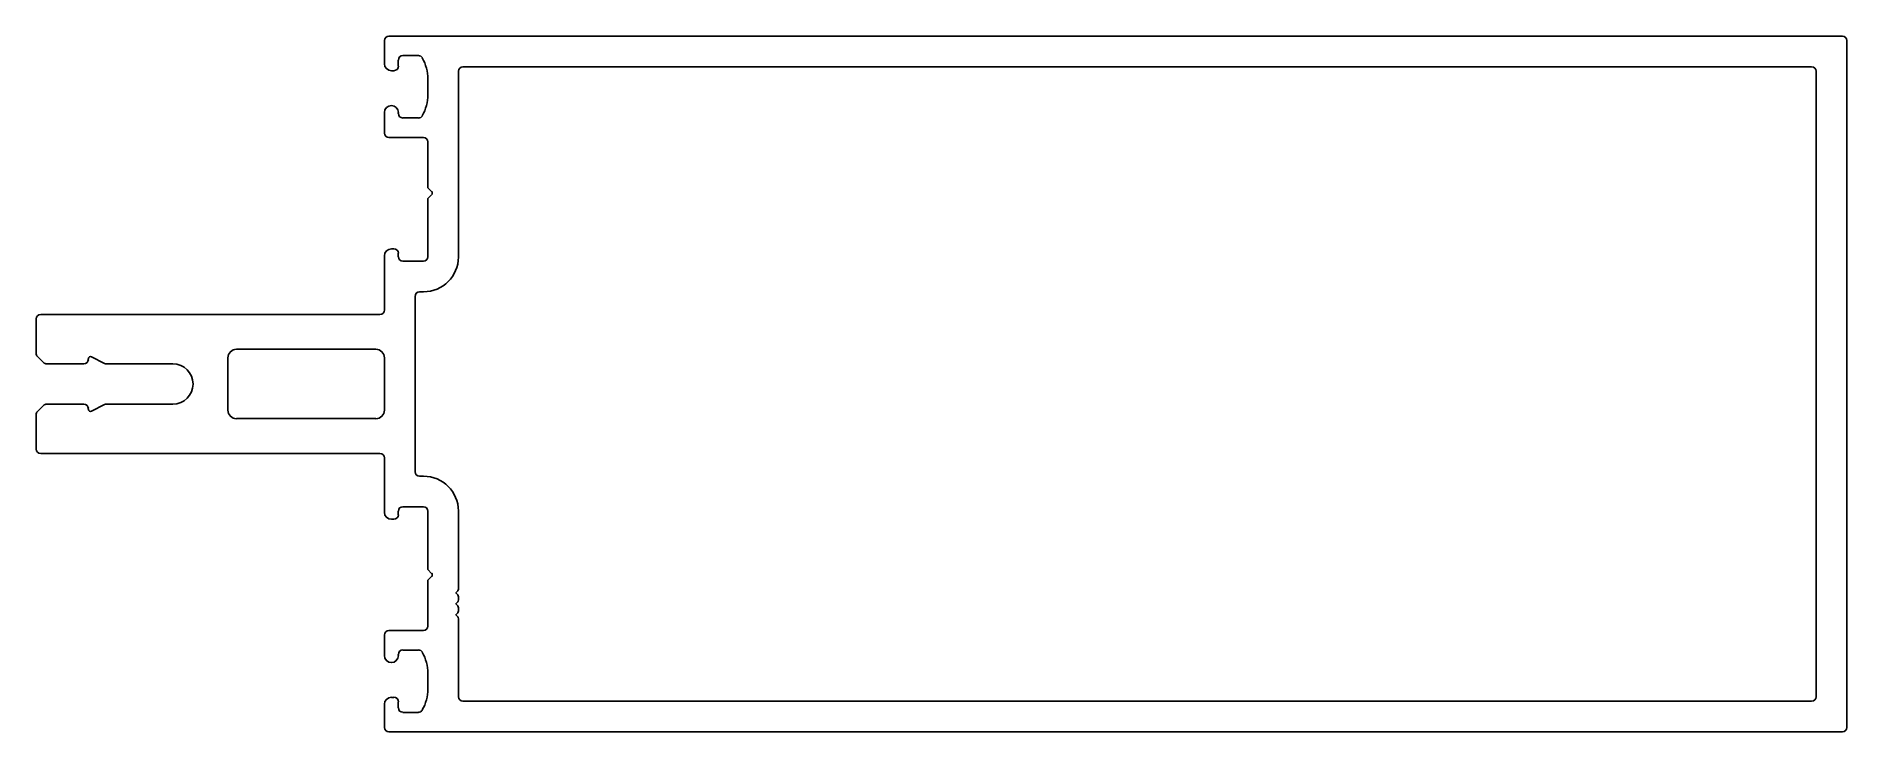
# Model space of a CAD drawing. Extents: x -94 to 71, y 0 to 64.
import ezdxf

# ---------------------------------------------------------------- set-up
doc = ezdxf.new("R2010")
doc.units = 0
doc.layers.add('1', color=7, linetype='CONTINUOUS')

msp = doc.modelspace()

# ---------------------------------------------------------------- linework, layer by layer
at = {"layer": '1', "color": 7, "linetype": 'CONTINUOUS'}
for p, q in [((-62.25, 61.19), (-62.25, 63.3)), ((-61.84, 63.7), (70.7, 63.7)), ((71.1, 63.3), (71.1, 0.61)), ((-60.98, 61.52), (-60.98, 60.96)), ((-59.14, 61.93), (-60.57, 61.93)), ((-61.38, 60.55), (-61.61, 60.55)), ((-58.28, 58.37), (-58.28, 59.79)), ((-55.49, 60.5), (-55.49, 43.54)), ((67.9, 60.91), (-55.08, 60.91)), ((68.31, 3.4), (68.31, 60.5)), ((-62.25, 54.86), (-62.25, 56.74)), ((-60.98, 56.74), (-60.98, 56.64)), ((-60.57, 56.24), (-59.14, 56.24)), ((-58.69, 54.46), (-61.84, 54.46)), ((-58.28, 49.87), (-58.28, 54.05)), ((-57.94, 49.52), (-58.28, 49.87)), ((-58.28, 48.89), (-57.94, 49.23)), ((-58.28, 43.56), (-58.28, 48.89)), ((-62.25, 38.71), (-62.25, 43.66)), ((-61.61, 44.3), (-61.38, 44.3)), ((-60.98, 43.89), (-60.98, 43.56)), ((-60.57, 43.16), (-58.69, 43.16)), ((-59.45, 39.95), (-59.45, 23.95)), ((-58.67, 40.36), (-59.05, 40.36)), ((-93.59, 38.3), (-62.65, 38.3)), ((-94, 34.75), (-94, 37.9)), ((-63.03, 35.12), (-75.73, 35.12)), ((-93.33, 33.91), (-93.88, 34.46)), ((-89.65, 33.8), (-93.04, 33.8)), ((-89.25, 34.25), (-89.25, 34.2)), ((-87.77, 33.84), (-88.95, 34.43)), ((-81.54, 33.8), (-87.59, 33.8)), ((-76.52, 34.34), (-76.52, 29.57)), ((-62.25, 29.57), (-62.25, 34.34)), ((-93.88, 29.44), (-93.33, 29.99)), ((-93.04, 30.11), (-89.65, 30.11)), ((-88.95, 29.47), (-87.77, 30.07)), ((-87.59, 30.11), (-81.54, 30.11)), ((-94, 26.01), (-94, 29.16)), ((-89.25, 29.71), (-89.25, 29.66)), ((-75.73, 28.79), (-63.03, 28.79)), ((-62.65, 25.6), (-93.59, 25.6)), ((-62.25, 20.24), (-62.25, 25.2)), ((-59.05, 23.55), (-58.67, 23.55)), ((-60.98, 20.35), (-60.98, 20.02)), ((-58.69, 20.75), (-60.57, 20.75)), ((-58.28, 15.02), (-58.28, 20.35)), ((-55.49, 20.37), (-55.49, 13.24)), ((-61.38, 19.61), (-61.61, 19.61)), ((-57.94, 14.67), (-58.28, 15.02)), ((-58.28, 14.04), (-57.94, 14.39)), ((-58.28, 9.86), (-58.28, 14.04)), ((-55.49, 13.24), (-55.56, 13.06)), ((-55.49, 13.24), (-55.49, 13.24)), ((-55.49, 13.24), (-55.49, 13.24)), ((-55.56, 13.06), (-55.73, 12.89)), ((-55.73, 12.88), (-55.56, 12.71)), ((-55.56, 12.06), (-55.73, 11.89)), ((-55.73, 11.88), (-55.56, 11.71)), ((-55.49, 12.53), (-55.49, 12.24)), ((-55.49, 12.24), (-55.49, 12.53)), ((-55.49, 12.53), (-55.49, 12.24)), ((-55.49, 12.24), (-55.49, 12.53)), ((-55.49, 12.53), (-55.49, 12.24)), ((-55.56, 11.06), (-55.73, 10.89)), ((-55.73, 10.88), (-55.56, 10.71)), ((-55.49, 11.53), (-55.49, 11.24)), ((-55.49, 10.53), (-55.49, 3.4)), ((-62.25, 7.16), (-62.25, 9.04)), ((-61.84, 9.45), (-58.69, 9.45)), ((-60.98, 7.27), (-60.98, 7.16)), ((-59.14, 7.67), (-60.57, 7.67)), ((-58.28, 4.12), (-58.28, 5.54)), ((-61.61, 3.35), (-61.38, 3.35)), ((-62.25, 0.61), (-62.25, 2.72)), ((-60.98, 2.95), (-60.98, 2.39)), ((-60.57, 1.98), (-59.14, 1.98)), ((-55.08, 3), (67.9, 3)), ((70.7, 0.2), (-61.84, 0.2))]:
    msp.add_line(p, q, dxfattribs=at)
for centre, radius, start, end in [((-61.84, 63.3), 0.406, 90, 180), ((70.7, 63.3), 0.406, 0, 90), ((-61.61, 61.19), 0.635, 180, 270), ((-60.57, 61.52), 0.406, 90, 180), ((-59.14, 61.52), 0.406, 29.0593, 90), ((-62.25, 59.79), 3.96, 0, 29.0593), ((-61.38, 60.96), 0.406, 270, 0), ((-55.08, 60.5), 0.406, 90, 180), ((67.9, 60.5), 0.406, 0, 90), ((-62.25, 58.37), 3.96, 330.9407, 360), ((-61.61, 56.74), 0.635, 0, 180), ((-60.57, 56.64), 0.406, 180, 270), ((-59.14, 56.64), 0.406, 270, 330.9407), ((-61.84, 54.86), 0.406, 180, 270), ((-58.69, 54.05), 0.406, 0, 90), ((-58.08, 49.38), 0.203, 315, 45), ((-61.61, 43.66), 0.635, 90, 180), ((-61.38, 43.89), 0.406, 0, 90), ((-60.57, 43.56), 0.406, 180, 270), ((-58.69, 43.56), 0.406, 270, 360), ((-58.67, 43.54), 3.17, 270, 0), ((-59.05, 39.95), 0.406, 90, 180), ((-93.59, 37.9), 0.406, 90, 180), ((-62.65, 38.71), 0.406, 270, 360), ((-93.59, 34.75), 0.406, 180, 225), ((-75.73, 34.34), 0.787, 90, 180), ((-63.03, 34.34), 0.787, 0, 90), ((-93.04, 34.2), 0.406, 225, 270), ((-89.65, 34.2), 0.406, 270, 360), ((-89.04, 34.25), 0.203, 63.25, 180), ((-87.59, 34.2), 0.406, 243.25, 270), ((-81.54, 31.95), 1.84, 270, 90), ((-93.04, 29.71), 0.406, 90, 135), ((-89.65, 29.71), 0.406, 0, 90), ((-87.59, 29.71), 0.406, 90, 116.75), ((-93.59, 29.16), 0.406, 135, 180), ((-89.04, 29.66), 0.203, 180, 296.75), ((-75.73, 29.57), 0.787, 180, 270), ((-63.03, 29.57), 0.787, 270, 360), ((-93.59, 26.01), 0.406, 180, 270), ((-62.65, 25.2), 0.406, 0, 90), ((-59.05, 23.95), 0.406, 180, 270), ((-58.67, 20.37), 3.17, 360, 90), ((-61.61, 20.24), 0.635, 180, 270), ((-61.38, 20.02), 0.406, 270, 0), ((-60.57, 20.35), 0.406, 90, 180), ((-58.69, 20.35), 0.406, 0, 90), ((-58.08, 14.53), 0.203, 315, 45), ((-55.73, 12.89), 0.008, 135, 225), ((-55.73, 11.89), 0.008, 135, 225), ((-55.74, 12.53), 0.25, 0, 45), ((-55.74, 12.24), 0.25, 315, 360), ((-55.74, 11.53), 0.25, 360, 45), ((-55.73, 10.89), 0.008, 135, 225), ((-55.74, 11.24), 0.25, 315, 360), ((-55.74, 10.53), 0.25, 360, 45), ((-61.84, 9.04), 0.406, 90, 180), ((-58.69, 9.86), 0.406, 270, 0), ((-61.61, 7.16), 0.635, 180, 0), ((-60.57, 7.27), 0.406, 90, 180), ((-59.14, 7.27), 0.406, 29.0593, 90), ((-62.25, 5.54), 3.96, 0, 29.0593), ((-61.61, 2.72), 0.635, 90, 180), ((-61.38, 2.95), 0.406, 0, 90), ((-62.25, 4.12), 3.96, 330.9407, 360), ((-55.08, 3.4), 0.406, 180, 270), ((67.9, 3.4), 0.406, 270, 0), ((-60.57, 2.39), 0.406, 180, 270), ((-59.14, 2.39), 0.406, 270, 330.9407), ((-61.84, 0.61), 0.406, 180, 270), ((70.7, 0.61), 0.406, 270, 0)]:
    msp.add_arc(centre, radius, start, end, dxfattribs=at)

doc.saveas('drawing.dxf')
